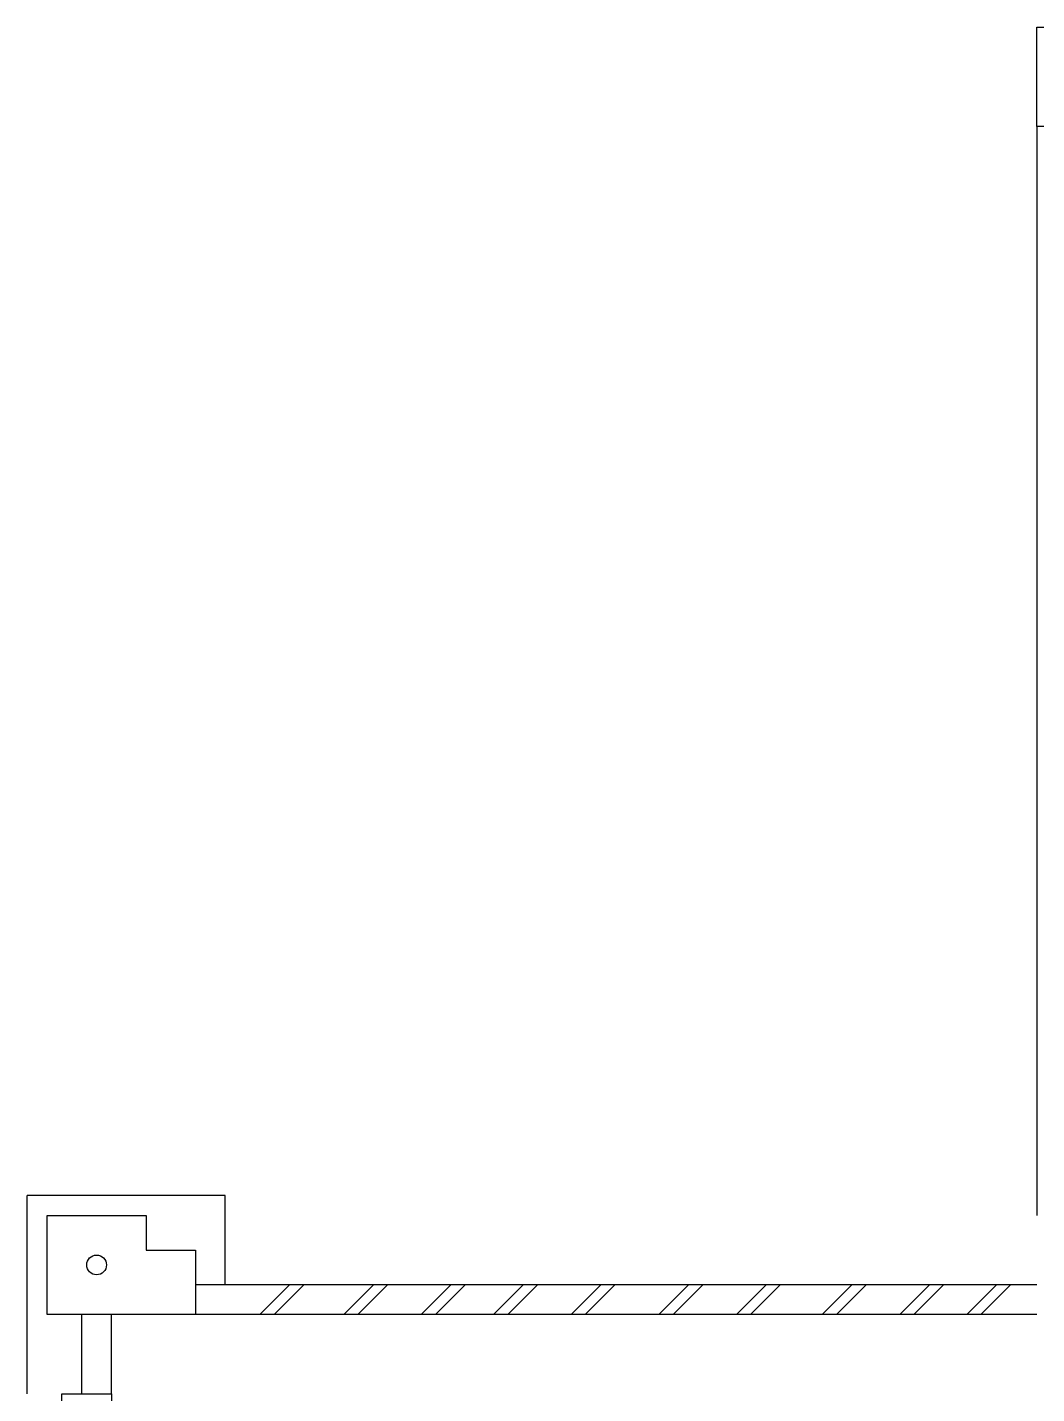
# Model space of a CAD drawing. Extents: x 1845062 to 1967303, y -845223 to -764674.
# Drawn here: x 1845065 to 1850165, y -791074 to -784174 of the extents above; entities that cross this region are included whole.
import ezdxf

# ---------------------------------------------------------------- set-up
doc = ezdxf.new("R2010")
doc.units = 0
doc.header["$LTSCALE"] = 12
doc.header["$MEASUREMENT"] = 0
for name, color, linetype in [('COL', 3, 'CONTINUOUS'), ('hatch', 7, 'CONTINUOUS'), ('LINE', 7, 'CONTINUOUS'), ('RWDP', 145, 'CONTINUOUS'), ('WALL', 2, 'CONTINUOUS')]:
    doc.layers.add(name, color=color, linetype=linetype)

msp = doc.modelspace()

# ---------------------------------------------------------------- linework, layer by layer
at = {"layer": 'COL', "color": 0}
for points in [[(1850164.7, -784174.1), (1850664.7, -784174.1), (1850664.7, -784674.1), (1850164.7, -784674.1)], [(1850164.7, -784174.1), (1850664.7, -784174.1), (1850664.7, -784674.1), (1850164.7, -784674.1)], [(1845164.7, -790174.1), (1845664.7, -790174.1), (1845664.7, -790349.1), (1845914.7, -790349.1), (1845914.7, -790674.1), (1845164.7, -790674.1)]]:
    msp.add_lwpolyline(points, close=True, dxfattribs=at)
at = {"layer": 'hatch', "color": 0}
for p, q in [((1846239.5, -790674.1), (1846389.5, -790524.1)), ((1846311.2, -790674.1), (1846461.2, -790524.1)), ((1846663.7, -790674.1), (1846813.7, -790524.1)), ((1846735.4, -790674.1), (1846885.4, -790524.1)), ((1847055.2, -790674.1), (1847205.2, -790524.1)), ((1847126.8, -790674.1), (1847276.8, -790524.1)), ((1847420.4, -790674.1), (1847570.4, -790524.1)), ((1847492.1, -790674.1), (1847642.1, -790524.1)), ((1847811.9, -790674.1), (1847961.9, -790524.1)), ((1847883.5, -790674.1), (1848033.5, -790524.1)), ((1848255.7, -790674.1), (1848405.7, -790524.1)), ((1848327.4, -790674.1), (1848477.4, -790524.1)), ((1848647.2, -790674.1), (1848797.2, -790524.1)), ((1848718.8, -790674.1), (1848868.8, -790524.1)), ((1849081.2, -790674.1), (1849231.2, -790524.1)), ((1849152.8, -790674.1), (1849302.8, -790524.1)), ((1849472.7, -790674.1), (1849622.7, -790524.1)), ((1849544.3, -790674.1), (1849694.3, -790524.1)), ((1849811.2, -790674.1), (1849961.2, -790524.1)), ((1849882.8, -790674.1), (1850032.8, -790524.1))]:
    msp.add_line(p, q, dxfattribs=at)
at = {"layer": 'LINE', "color": 0, "linetype": 'Continuous'}
msp.add_line((1850164.7, -784674.1), (1850164.7, -790174.1), dxfattribs=at)
at = {"layer": 'RWDP', "color": 0}
msp.add_circle((1845414.7, -790424.1), 50, dxfattribs=at)
at = {"layer": 'WALL', "color": 0}
for p, q in [((1846064.7, -790074.1), (1845064.7, -790074.1)), ((1845064.7, -791074.1), (1845064.7, -790074.1)), ((1846064.7, -790524.1), (1846064.7, -790074.1)), ((1850164.7, -790524.1), (1845914.7, -790524.1)), ((1845339.7, -791074.1), (1845339.7, -790674.1)), ((1845489.7, -791074.1), (1845489.7, -790674.1)), ((1850164.7, -790674.1), (1845914.7, -790674.1))]:
    msp.add_line(p, q, dxfattribs=at)
msp.add_lwpolyline([(1845239.7, -791074.1), (1845489.7, -791074.1), (1845489.7, -791174.1), (1845239.7, -791174.1)], close=True, dxfattribs=at)

doc.saveas('drawing.dxf')
